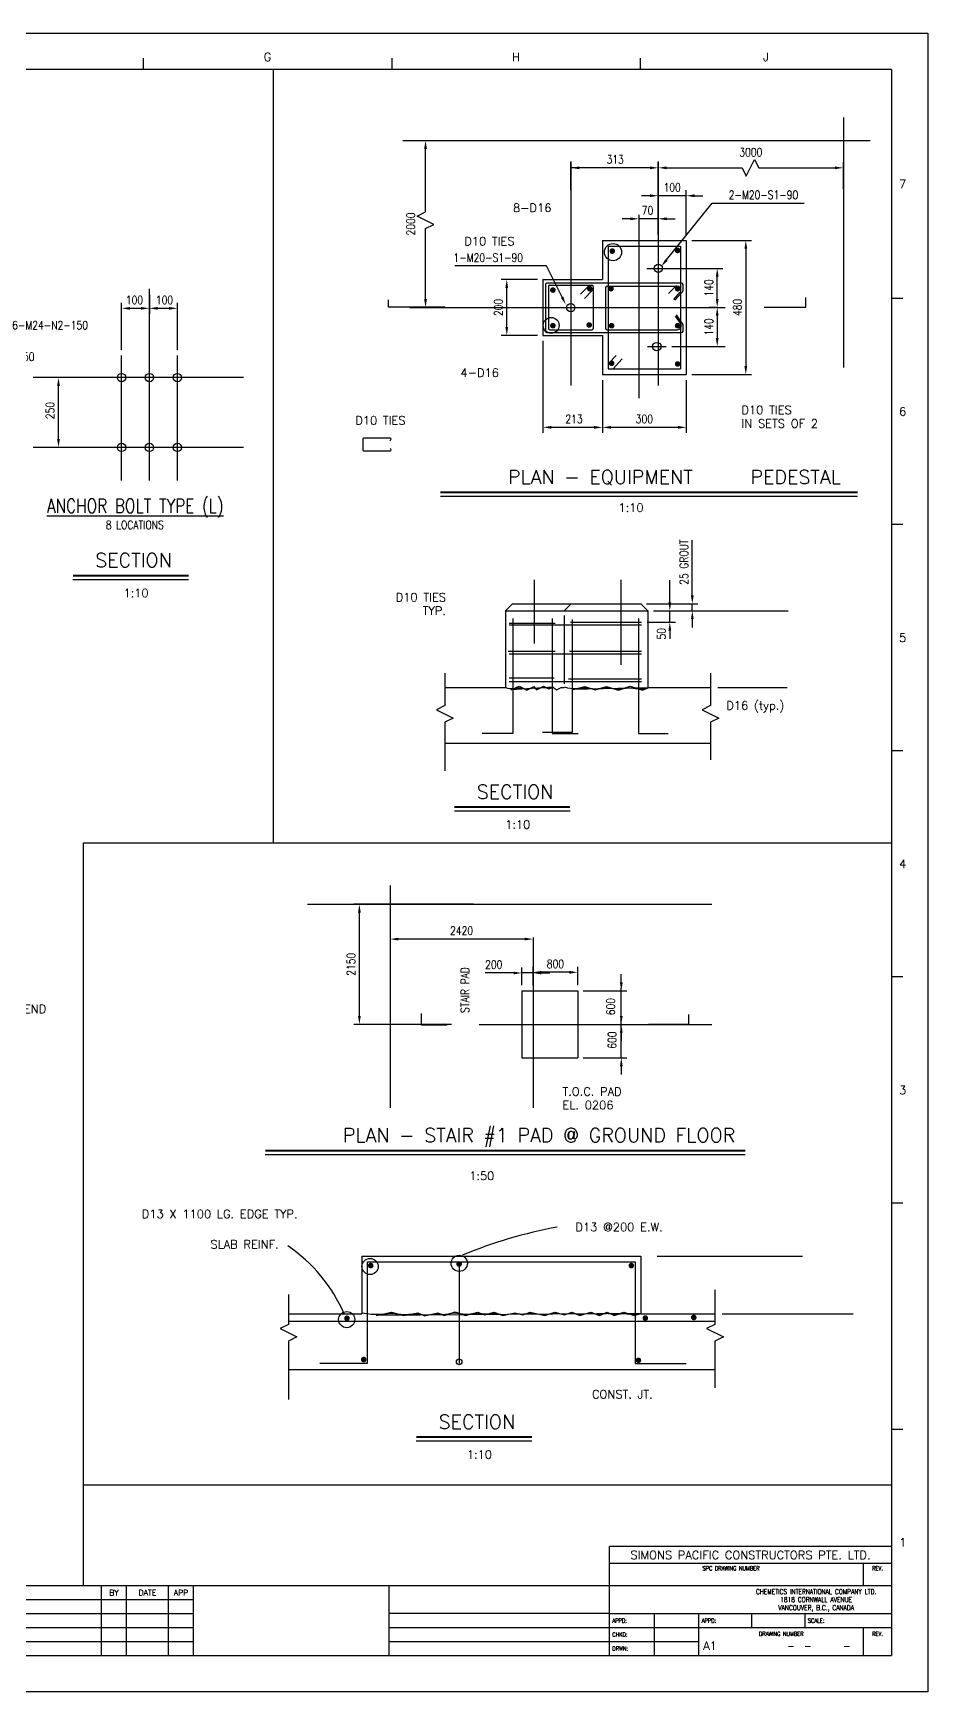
# Model space of a CAD drawing. Extents: x 0 to 42050, y 0 to 29700.
# Drawn here: x 26027 to 42050, y 0 to 29700 of the extents above; entities that cross this region are included whole.
import ezdxf
from ezdxf.enums import TextEntityAlignment as Align

# ---------------------------------------------------------------- set-up
doc = ezdxf.new("R2010")
doc.units = 0
doc.header["$LTSCALE"] = 500
doc.linetypes.add('CENTER', pattern=[0])
doc.linetypes.add('HIDDEN', pattern=[0])
for name, color, linetype in [('BORDER', 7, 'CONTINUOUS'), ('CLINE', 7, 'CENTER'), ('CONC', 1, 'CONTINUOUS'), ('CUTLINE', 7, 'CONTINUOUS'), ('DIM', 6, 'CONTINUOUS'), ('REBAR', 2, 'CONTINUOUS'), ('STREAMS', 7, 'CONTINUOUS'), ('TEXT', 7, 'CONTINUOUS'), ('TEXTM', 1, 'CONTINUOUS')]:
    doc.layers.add(name, color=color, linetype=linetype)
doc.styles.get("Standard").update_dxf_attribs({"font": 'romans', "width": 0.8})

msp = doc.modelspace()

# ---------------------------------------------------------------- linework, layer by layer
at = {"layer": 'BORDER', "color": 0}
for p, q in [((28000, 29250), (28000, 29050)), ((32450, 29250), (32450, 29050)), ((36900, 29250), (36900, 29050)), ((41400, 29050), (1300, 29050)), ((41400, 29050), (41400, 650)), ((41600, 24950), (41400, 24950)), ((41600, 20900), (41400, 20900)), ((41600, 16850), (41400, 16850)), ((41600, 12800), (41400, 12800)), ((41600, 8750), (41400, 8750)), ((41600, 4700), (41400, 4700)), ((36350, 650), (36350, 2600)), ((41400, 2600), (36350, 2600)), ((41400, 2300), (36350, 2300)), ((40900, 1900), (40900, 2300)), ((41400, 1900), (1300, 1900)), ((27250, 650), (27250, 1900)), ((27700, 650), (27700, 1900)), ((28450, 650), (28450, 1900)), ((28900, 650), (28900, 1900)), ((32400, 1900), (32400, 650)), ((28900, 1650), (1300, 1650)), ((1300, 1400), (28900, 1400)), ((36350, 1400), (32400, 1400)), ((36350, 1400), (41400, 1400)), ((37150, 1400), (37150, 650)), ((37950, 1150), (37950, 1400)), ((38900, 1150), (38900, 1400)), ((39850, 1400), (39850, 1150)), ((1300, 1150), (28900, 1150)), ((1300, 900), (28900, 900)), ((32400, 1150), (37950, 1150)), ((32400, 900), (37950, 900)), ((37950, 1150), (41400, 1150)), ((37950, 650), (37950, 1150)), ((40900, 650), (40900, 1150)), ((1300, 650), (41400, 650))]:
    msp.add_line(p, q, dxfattribs=at)
at = {"layer": 'BORDER', "color": 0, "const_width": 37.5}
for points in [[(40792, 21478), (33322, 21478)], [(28810, 19988), (26739, 19988)], [(35644, 15842), (33573, 15842)], [(38781, 9690), (30184, 9690)], [(34960, 4561), (32889, 4561)]]:
    msp.add_lwpolyline(points, dxfattribs=at)
at = {"layer": 'BORDER', "color": 0}
for points in [[(40792, 21403), (33322, 21403)], [(28810, 19913), (26739, 19913)], [(35644, 15767), (33573, 15767)], [(38781, 9615), (30184, 9615)], [(34960, 4486), (32889, 4486)]]:
    msp.add_lwpolyline(points, dxfattribs=at)
at = {"layer": 'CLINE', "color": 0}
for p, q in [((40537, 28190), (40537, 23715)), ((32645, 27777), (41015, 27777)), ((35658, 27402), (35658, 23394)), ((37223, 27402), (37223, 23394)), ((35658, 27204), (35658, 23894)), ((36873, 26449), (36873, 23163)), ((37017, 25489), (37391, 25489)), ((28110, 21693), (28110, 25123)), ((32773, 24789), (38423, 24789)), ((37030, 24089), (37365, 24089)), ((27610, 21693), (27610, 23929)), ((28610, 21693), (28610, 23929)), ((29797, 23533), (26029, 23533)), ((29797, 22283), (26029, 22283)), ((35000, 19909), (35000, 18773)), ((36550, 19909), (36550, 18388)), ((32420, 14436), (32420, 10460)), ((30942, 14102), (38184, 14102)), ((34980, 13506), (34980, 10460)), ((34014, 11952), (38184, 11952))]:
    msp.add_line(p, q, dxfattribs=at)
at = {"layer": 'CONC', "color": 0}
for p, q in [((36223, 25989), (36223, 25289)), ((36223, 25989), (37723, 25989)), ((37723, 25989), (37723, 23589)), ((35158, 25289), (35158, 24289)), ((35158, 25289), (36223, 25289)), ((35158, 24289), (36223, 24289)), ((36223, 24289), (36223, 23589)), ((36223, 23589), (37723, 23589)), ((34485, 19359), (34610, 19484)), ((34485, 19359), (37035, 19359)), ((34485, 19359), (34485, 17984)), ((34610, 19484), (36910, 19484)), ((35535, 19359), (35660, 19484)), ((37035, 19359), (36910, 19484)), ((37035, 19359), (37035, 17984)), ((33399, 17984), (34485, 17984)), ((35485, 17984), (35535, 17984)), ((37035, 17984), (38159, 17984)), ((33399, 16984), (38159, 16984)), ((34780, 12552), (35780, 12552)), ((34780, 12552), (34780, 11352)), ((35780, 12552), (35780, 11352)), ((34780, 11352), (35780, 11352)), ((31911, 7800), (31911, 6770)), ((31911, 7800), (36911, 7800)), ((36911, 7800), (36911, 6770)), ((30601, 6770), (31911, 6770)), ((36911, 6770), (38238, 6770)), ((30601, 5770), (38238, 5770))]:
    msp.add_line(p, q, dxfattribs=at)
at = {"layer": 'CONC', "color": 0, "linetype": 'HIDDEN'}
msp.add_line((35535, 19272), (35535, 18050), dxfattribs=at)
at = {"layer": 'CONC', "color": 0}
for centre in [(37223, 25489), (35655, 24785), (37197, 24089), (27610, 23533), (28110, 23533), (28610, 23533), (27610, 22283), (28110, 22283), (28610, 22283)]:
    msp.add_circle(centre, 75, dxfattribs=at)
at = {"layer": 'CUTLINE', "color": 0}
msp.add_lwpolyline([(0, 0), (0, 29700), (42050, 29700), (42050, 0)], close=True, dxfattribs=at)
msp.add_lwpolyline([(0, 0), (0, 29700), (42050, 29700), (42050, 0)], close=True, dxfattribs=at)
at = {"layer": 'DIM', "color": 0}
for p, q in [((32826, 27777), (32954, 27777)), ((35658, 26889), (35658, 27389)), ((37223, 26089), (37223, 27389)), ((40537, 26910), (40537, 27389)), ((37073, 27289), (35658, 27289)), ((37073, 26789), (36923, 26789)), ((37223, 26089), (37223, 26889)), ((37723, 26789), (37223, 26789)), ((37723, 26089), (37723, 26889)), ((37873, 26789), (38023, 26789)), ((37369, 25639), (38189, 26655)), ((38189, 26655), (38434, 26655)), ((38434, 26655), (39833, 26655)), ((36723, 26376), (36573, 26376)), ((37223, 26376), (36873, 26376)), ((37373, 26376), (37523, 26376)), ((37823, 25989), (38890, 25989)), ((38790, 25839), (38790, 23739)), ((35221, 25531), (33581, 25531)), ((35058, 25289), (34409, 25289)), ((35499, 24974), (35221, 25531)), ((37117, 25489), (38378, 25489)), ((38278, 24939), (38278, 25339)), ((28110, 25023), (28110, 24673)), ((28110, 25023), (28110, 24673)), ((34509, 24439), (34509, 25139)), ((27610, 24029), (27610, 24873)), ((27760, 24773), (27960, 24773)), ((28260, 24773), (28460, 24773)), ((28610, 24029), (28610, 24873)), ((32826, 24789), (32954, 24789)), ((38278, 24789), (38133, 24789)), ((38278, 24789), (38178, 24789)), ((38278, 24639), (38278, 24239)), ((35058, 24289), (34409, 24289)), ((35158, 24189), (35158, 22542)), ((37465, 24089), (38423, 24089)), ((36223, 23489), (36223, 22542)), ((37723, 23489), (37723, 22542)), ((37823, 23589), (38890, 23589)), ((26481, 22433), (26481, 23383)), ((36073, 22642), (35308, 22642)), ((37573, 22642), (36373, 22642)), ((37832, 19784), (37832, 20623)), ((37429, 19659), (37429, 19903)), ((37429, 19509), (37429, 19659)), ((37832, 19634), (37832, 19784)), ((37010, 19484), (37932, 19484)), ((37135, 19359), (37932, 19359)), ((37135, 19359), (37529, 19359)), ((37282, 19359), (39551, 19359)), ((37429, 19153), (37429, 19359)), ((37832, 19359), (37832, 19484)), ((37021, 19153), (37529, 19153)), ((37832, 19209), (37832, 19059)), ((37429, 19003), (37429, 18853)), ((38290, 17984), (39533, 17984)), ((33914, 14102), (31770, 14102)), ((31870, 12102), (31870, 13952)), ((32420, 13406), (32420, 13379)), ((34830, 13479), (32570, 13479)), ((34980, 13406), (34980, 13379)), ((34480, 12872), (34121, 12872)), ((34630, 12872), (34480, 12872)), ((34780, 12652), (34780, 12972)), ((34980, 12872), (34780, 12872)), ((34980, 12652), (34980, 12984)), ((34980, 12652), (34980, 12972)), ((35630, 12884), (35130, 12884)), ((35130, 12872), (35280, 12872)), ((35780, 12652), (35780, 12984)), ((36560, 12702), (36560, 12852)), ((35880, 12552), (36660, 12552)), ((36560, 12252), (36560, 12605)), ((36560, 11952), (36560, 12552)), ((36560, 12102), (36560, 12252)), ((33519, 11952), (31770, 11952)), ((35880, 11952), (36660, 11952)), ((36295, 11952), (36660, 11952)), ((36560, 11352), (36560, 11952)), ((36560, 11802), (36560, 11652)), ((35880, 11352), (36660, 11352)), ((36560, 11202), (36560, 11052)), ((37205, 7800), (39806, 7800))]:
    msp.add_line(p, q, dxfattribs=at)
for points in [[(33054, 24939), (33054, 26201), (33054, 26201), (33204, 26276), (32904, 26426), (33054, 26501), (33054, 26501), (33054, 27627)], [(37373, 27289), (38722, 27289), (38722, 27289), (38797, 27139), (38947, 27439), (39022, 27289), (39022, 27289), (40387, 27289)], [(33399, 18242), (33399, 17662), (33249, 17586), (33549, 17436), (33399, 17362), (33399, 16490)], [(38159, 18242), (38159, 17662), (38009, 17586), (38309, 17436), (38159, 17362), (38159, 16691)], [(34485, 17984), (34485, 17984), (34523, 17972), (34558, 17965), (34590, 17963), (34620, 17965), (34647, 17968), (34673, 17973), (34697, 17977), (34719, 17980), (34741, 17980), (34761, 17978), (34779, 17975), (34798, 17970), (34815, 17966), (34832, 17962), (34849, 17958), (34865, 17957), (34881, 17957), (34897, 17959), (34912, 17963), (34927, 17967), (34942, 17971), (34955, 17975), (34968, 17978), (34979, 17979), (34990, 17979), (34999, 17977), (35008, 17974), (35017, 17971), (35026, 17968), (35035, 17965), (35044, 17963), (35055, 17963), (35066, 17964), (35079, 17967), (35092, 17971), (35107, 17975), (35122, 17979), (35138, 17982), (35154, 17985), (35170, 17985), (35187, 17984), (35204, 17981), (35222, 17978), (35242, 17975), (35263, 17974), (35287, 17976), (35314, 17982), (35343, 17992), (34590, 17942), (34733, 18009), (34866, 17933), (34992, 18000), (35042, 17942), (35168, 18009), (35260, 17958), (35343, 17992)], [(35343, 17992), (35402, 17942), (35485, 17984)], [(35543, 17993), (35543, 17993), (35599, 17980), (35650, 17972), (35697, 17968), (35741, 17968), (35782, 17970), (35819, 17973), (35854, 17976), (35886, 17978), (35917, 17978), (35945, 17976), (35972, 17974), (35998, 17971), (36023, 17967), (36047, 17964), (36072, 17962), (36096, 17961), (36120, 17962), (36145, 17964), (36170, 17967), (36195, 17971), (36221, 17974), (36246, 17977), (36272, 17979), (36298, 17979), (36324, 17978), (36350, 17975), (36377, 17971), (36403, 17967), (36430, 17963), (36456, 17960), (36483, 17958), (36509, 17957), (36536, 17959), (36562, 17962), (36590, 17965), (36617, 17970), (36646, 17973), (36676, 17976), (36708, 17978), (36741, 17977), (36775, 17973), (36812, 17968), (36849, 17963), (36887, 17959), (36926, 17957), (36965, 17958), (37004, 17965), (37043, 17978), (35697, 17949), (35909, 18000), (36092, 17942), (36297, 18000), (36509, 17934), (36721, 18007), (36941, 17934), (37043, 17978)], [(38238, 7198), (38238, 6578), (38088, 6504), (38388, 6354), (38238, 6278), (38238, 5441)], [(30602, 7117), (30602, 6578), (30452, 6504), (30752, 6354), (30602, 6278), (30602, 5234)], [(31908, 6785), (31908, 6785), (32001, 6772), (32083, 6764), (32155, 6761), (32219, 6761), (32275, 6763), (32326, 6767), (32371, 6770), (32412, 6773), (32450, 6774), (32485, 6773), (32519, 6771), (32550, 6768), (32581, 6764), (32610, 6761), (32639, 6759), (32668, 6758), (32698, 6758), (32728, 6759), (32758, 6761), (32787, 6763), (32815, 6765), (32843, 6767), (32869, 6768), (32893, 6768), (32915, 6767), (32936, 6765), (32956, 6761), (32975, 6758), (32994, 6754), (33013, 6751), (33033, 6749), (33055, 6748), (33079, 6749), (33103, 6751), (33129, 6754), (33155, 6758), (33181, 6761), (33207, 6765), (33231, 6767), (33254, 6768), (33275, 6768), (33295, 6767), (33313, 6765), (33330, 6763), (33347, 6761), (33364, 6759), (33382, 6759), (33400, 6759), (33420, 6761), (33441, 6765), (33463, 6769), (33486, 6774), (33509, 6778), (33533, 6782), (33557, 6784), (33581, 6785), (33605, 6784), (33629, 6782), (33653, 6778), (33676, 6774), (33700, 6770), (33725, 6766), (33749, 6763), (33774, 6761), (33800, 6761), (33826, 6763), (33852, 6766), (33877, 6769), (33902, 6772), (33926, 6776), (33950, 6778), (33972, 6780), (33992, 6779), (34012, 6778), (34030, 6776), (34048, 6774), (34065, 6771), (34082, 6769), (34100, 6767), (34118, 6767), (34137, 6767), (34156, 6769), (34177, 6771), (34197, 6774), (34218, 6776), (34239, 6778), (34260, 6779), (34280, 6780), (34301, 6778), (34321, 6776), (34341, 6772), (34361, 6768), (34382, 6765), (34403, 6761), (34425, 6759), (34448, 6758), (34472, 6758), (34496, 6759), (34521, 6761), (34546, 6763), (34571, 6766), (34596, 6769), (34620, 6771), (34643, 6772), (34665, 6772), (34686, 6772), (34706, 6770), (34725, 6768), (34744, 6767), (34762, 6765), (34779, 6765), (34796, 6765), (34813, 6766), (34831, 6768), (34848, 6771), (34867, 6774), (34886, 6776), (34906, 6778), (34928, 6779), (34952, 6780), (34977, 6778), (35005, 6776), (35033, 6772), (35062, 6769), (35092, 6765), (35121, 6762), (35150, 6760), (35178, 6759), (35205, 6760), (35231, 6762), (35255, 6765), (35279, 6769), (35302, 6772), (35324, 6776), (35346, 6778), (35368, 6780), (35390, 6779), (35412, 6778), (35433, 6776), (35455, 6774), (35476, 6771), (35496, 6769), (35516, 6767), (35536, 6767), (35554, 6767), (35573, 6769), (35590, 6771), (35608, 6774), (35625, 6776), (35642, 6778), (35659, 6779), (35676, 6780), (35693, 6778), (35711, 6776), (35729, 6772), (35747, 6769), (35766, 6765), (35785, 6762), (35805, 6760), (35826, 6759), (35848, 6760), (35870, 6762), (35893, 6765), (35916, 6768), (35939, 6772), (35962, 6775), (35984, 6777), (36007, 6778), (36028, 6777), (36049, 6775), (36069, 6772), (36089, 6768), (36109, 6765), (36128, 6762), (36147, 6760), (36165, 6759), (36184, 6760), (36202, 6762), (36220, 6765), (36238, 6768), (36255, 6772), (36273, 6775), (36290, 6777), (36306, 6778), (36322, 6777), (36339, 6775), (36355, 6772), (36371, 6768), (36387, 6765), (36404, 6762), (36421, 6760), (36439, 6759), (36458, 6760), (36478, 6762), (36499, 6765), (36521, 6768), (36544, 6771), (36569, 6773), (36595, 6774), (36622, 6773), (36652, 6770), (36682, 6767), (36715, 6763), (36750, 6759), (36787, 6758), (36826, 6759), (36868, 6764), (36912, 6774), (32170, 6741), (32444, 6796), (32663, 6741), (32915, 6785), (33035, 6730), (33276, 6785), (33386, 6741), (33583, 6807), (33769, 6741), (33988, 6796), (34109, 6752), (34284, 6796), (34437, 6741), (34656, 6785), (34798, 6752), (34930, 6796), (35193, 6741), (35368, 6796), (35543, 6752), (35674, 6796), (35817, 6741), (36014, 6796), (36167, 6741), (36310, 6796), (36430, 6741), (36605, 6796), (36791, 6741), (36912, 6774)]]:
    msp.add_lwpolyline(points, dxfattribs=at)
for points in [[(36353, 25851, 0, 50, 0), (36259, 25968, 0, 0, 0), (35872, 26453, 0, 0, 0.316964), (35459, 26573, 0, 0, -1.40122)], [(35620, 25167, 0, 50, 0), (35530, 25287, 0, 0, 0), (35155, 25786, 0, 0, 0.283295), (34674, 25975, 0, 0, -0.172325)], [(27548, 23574, 0, 50, 0), (27508, 23718, 0, 0, 0), (27321, 24381, 0, 0, 0.369546), (27227, 24444, 0, 0, 16.628047)], [(35119, 24445, 0, 50, 0), (34972, 24475, 0, 0, 0), (34621, 24548, 0, 0, 0.598788), (34277, 24136, 0, 0, 0.20377), (34535, 23878, 0, 0, -0.777924), (34500, 23620, 0, 0, 17.572532)], [(37377, 24428, 0, 50, 0), (37472, 24313, 0, 0, 0), (37618, 24136, 0, 0, 0.31508), (38116, 23998, 0, 0, -0.644742), (38512, 23586, 0, 0, 0.003802), (38391, 23276, 0, 0, 0.497604), (38563, 23001, 0, 0, 13.033297)], [(35523, 24329, 0, 50, 0), (35430, 24211, 0, 0, 0), (34094, 22536, 0, 0, -0.526321), (33348, 22589, 0, 0, 0.42219), (32771, 22731, 0, 0, 5.028339)], [(26481, 23533, 0, 50, 0), (26481, 23683, 0, 0, 0), (26481, 23893, 0, 0, 0), (26179, 23893, 0, 0, 0)], [(34861, 18637, 0, 50, 0), (34749, 18737, 0, 0, 0), (34345, 19101, 0, 0, 0.080042), (33571, 19600, 0, 0, -4.774798)], [(37465, 17231, 0, 50, 0), (37609, 17274, 0, 0, 0), (37929, 17368, 0, 0, 0.199949), (38290, 17661, 0, 0, -0.597046)], [(35402, 11676, 0, 0, -0.57735), (35344, 11628, 0, 0, 0.57735), (35286, 11580, 0, 0, -0.57735), (35344, 11628, 0, 50, 0), (35440, 11512, 0, 0, 0), (35601, 11317, 0, 0, -0.678683), (35438, 11020, 0, 0, 0.845754), (35357, 10749, 0, 0, 94.501159)], [(32050, 7643, 0, 50, 0), (31956, 7760, 0, 0, 0), (31504, 8322, 0, 0, 0.26308), (30914, 8557, 0, 0, 14.742228)], [(34823, 7702, 0, 50, 0), (34904, 7828, 0, 0, 0), (35089, 8115, 0, 0, -0.313061), (35590, 8322, 0, 0, -9.267316)], [(31032, 6655, 0, 50, 0), (31009, 6803, 0, 0, 0), (30914, 7407, 0, 0, 0.180085), (30574, 8012, 0, 0, 0.189156)], [(34528, 6773, 0, 50, 0), (34624, 6658, 0, 0, 0), (35605, 5490, 0, 0, 0.175753), (35885, 5328, 0, 0, 76.635851)]]:
    msp.add_lwpolyline(points, format="xyseb", dxfattribs=at)
for centre, radius in [((36412, 25780), 154), ((35305, 24467), 142), ((32061, 7616), 145), ((33658, 7673), 145), ((31643, 6665), 145)]:
    msp.add_circle(centre, radius, dxfattribs=at)
for centre, radius, start, end in [((36934, 67), 8393, 100.4401, 112.5364), ((29045, 5681), 2772, 23.1173, 56.1871)]:
    msp.add_arc(centre, radius, start, end, dxfattribs=at)
for points in [[(33029, 27627), (33079, 27627), (33054, 27777)], [(35808, 27314), (35808, 27264), (35658, 27289)], [(37073, 27314), (37073, 27264), (37223, 27289)], [(37373, 27314), (37373, 27264), (37223, 27289)], [(40387, 27314), (40387, 27264), (40537, 27289)], [(37073, 26814), (37073, 26764), (37223, 26789)], [(37873, 26814), (37873, 26764), (37723, 26789)], [(36723, 26401), (36723, 26351), (36873, 26376)], [(37373, 26401), (37373, 26351), (37223, 26376)], [(38765, 25839), (38815, 25839), (38790, 25989)], [(37389, 25623), (37350, 25654), (37275, 25522)], [(34484, 25139), (34534, 25139), (34509, 25289)], [(38253, 25339), (38303, 25339), (38278, 25489)], [(35477, 24963), (35522, 24985), (35566, 24840)], [(27760, 24798), (27760, 24748), (27610, 24773)], [(27960, 24798), (27960, 24748), (28110, 24773)], [(28260, 24798), (28260, 24748), (28110, 24773)], [(28460, 24798), (28460, 24748), (28610, 24773)], [(33029, 24939), (33079, 24939), (33054, 24789)], [(38253, 24939), (38303, 24939), (38278, 24789)], [(38253, 24639), (38303, 24639), (38278, 24789)], [(34484, 24439), (34534, 24439), (34509, 24289)], [(38253, 24239), (38303, 24239), (38278, 24089)], [(26456, 23383), (26506, 23383), (26481, 23533)], [(38765, 23739), (38815, 23739), (38790, 23589)], [(35308, 22667), (35308, 22617), (35158, 22642)], [(36073, 22667), (36073, 22617), (36223, 22642)], [(36373, 22667), (36373, 22617), (36223, 22642)], [(37573, 22667), (37573, 22617), (37723, 22642)], [(26456, 22433), (26506, 22433), (26481, 22283)], [(37807, 19634), (37857, 19634), (37832, 19484)], [(37404, 19509), (37454, 19509), (37429, 19359)], [(37807, 19209), (37857, 19209), (37832, 19359)], [(37404, 19003), (37454, 19003), (37429, 19153)], [(31845, 13952), (31895, 13952), (31870, 14102)], [(32570, 13504), (32570, 13454), (32420, 13479)], [(34830, 13504), (34830, 13454), (34980, 13479)], [(34630, 12896), (34630, 12846), (34780, 12872)], [(35130, 12909), (35130, 12859), (34980, 12884)], [(35130, 12896), (35130, 12846), (34980, 12872)], [(35630, 12909), (35630, 12859), (35780, 12884)], [(36535, 12702), (36585, 12702), (36560, 12552)], [(31845, 12102), (31895, 12102), (31870, 11952)], [(36535, 12102), (36585, 12102), (36560, 11952)], [(36535, 11802), (36585, 11802), (36560, 11952)], [(36535, 11202), (36585, 11202), (36560, 11352)]]:
    msp.add_solid(points, dxfattribs=at)
at = {"layer": 'REBAR', "color": 0}
for p, q in [((30329, 15203), (30329, 29050)), ((36323, 25889), (37623, 25889)), ((36323, 25889), (36323, 23689)), ((37623, 25889), (37623, 23689)), ((35201, 25199), (35201, 24365)), ((37641, 25224), (35226, 25224)), ((35258, 25164), (35258, 24414)), ((35283, 25189), (36033, 25189)), ((35831, 25029), (35973, 25171)), ((35902, 24947), (36044, 25100)), ((35973, 25171), (35973, 25171)), ((36044, 25100), (36044, 25100)), ((36058, 25164), (36058, 24414)), ((36280, 25146), (36280, 24414)), ((36305, 25171), (37605, 25171)), ((37404, 25041), (37546, 25183)), ((37499, 24934), (37617, 25064)), ((37517, 24917), (37660, 25074)), ((37666, 25091), (37666, 25199)), ((37661, 24491), (37546, 24654)), ((35283, 24389), (36033, 24389)), ((36305, 24389), (37558, 24389)), ((37619, 24507), (37530, 24634)), ((37666, 24365), (37666, 24476)), ((35226, 24340), (37641, 24340)), ((36340, 23789), (36470, 23930)), ((36411, 23682), (36577, 23871)), ((36323, 23689), (37623, 23689)), ((34551, 19136), (35377, 19136)), ((34551, 19103), (36921, 19103)), ((34620, 19222), (34620, 17159)), ((35325, 19222), (35325, 17159)), ((35648, 19153), (36921, 19153)), ((35683, 19204), (35683, 17176)), ((36869, 19222), (36869, 17159)), ((34534, 18637), (35377, 18637)), ((34551, 18587), (36921, 18587)), ((35631, 18637), (36921, 18637)), ((34551, 18156), (35359, 18156)), ((35614, 18139), (36921, 18139)), ((34551, 18089), (36921, 18089)), ((34620, 17159), (34070, 17159)), ((35683, 17176), (35150, 17176)), ((35325, 17159), (35789, 17159)), ((36869, 17159), (37402, 17159)), ((26929, 1900), (26929, 15203)), ((26929, 15203), (41400, 15203)), ((32011, 7700), (36811, 7700)), ((32011, 7700), (32011, 5880)), ((36811, 7700), (36811, 5880)), ((30600, 6636), (38236, 6636)), ((32011, 5880), (31161, 5880)), ((36811, 5880), (37722, 5880)), ((26929, 3707), (41400, 3707))]:
    msp.add_line(p, q, dxfattribs=at)
at = {"layer": 'REBAR', "color": 0, "linetype": 'HIDDEN'}
msp.add_line((33656, 7702), (33656, 5880), dxfattribs=at)
at = {"layer": 'REBAR', "color": 0}
for points, const_width in [([(36374, 25797, 1), (36424, 25797, 1)], 50), ([(37544, 25809, 1), (37594, 25809, 1)], 50), ([(35310, 25100, 1), (35360, 25100, 1)], 50), ([(35972, 25124, 1), (36022, 25124, 1)], 50), ([(36351, 25124, 1), (36401, 25124, 1)], 50), ([(37544, 25124, 1), (37594, 25124, 1)], 50), ([(35310, 24462, 1), (35360, 24462, 1)], 50), ([(35960, 24474, 1), (36010, 24474, 1)], 50), ([(36362, 24462, 1), (36412, 24462, 1)], 50), ([(37544, 24462, 1), (37594, 24462, 1)], 50), ([(36362, 23789, 1), (36412, 23789, 1)], 50), ([(37544, 23777, 1), (37594, 23777, 1)], 50), ([(32047, 7632, 1), (32097, 7632, 1)], 49.8), ([(33631, 7660, 1), (33681, 7660, 1)], 49.8), ([(36715, 7632, 1), (36765, 7632, 1)], 49.8), ([(31622, 6689, 1), (31672, 6689, 1)], 49.8), ([(36966, 6692, 1), (37016, 6692, 1)], 49.8), ([(37833, 6703, 1), (37883, 6703, 1)], 49.8), ([(31921, 5950, 1), (31971, 5950, 1)], 49.8), ([(36842, 5936, 1), (36892, 5936, 1)], 49.8)]:
    msp.add_lwpolyline(points, format="xyb", close=True, dxfattribs=dict(at, const_width=const_width))
msp.add_circle((33656, 5908), 50, dxfattribs=at)
for centre, radius, start, end in [((35226, 25199), 25, 90, 180), ((35283, 25164), 25, 90, 180), ((36033, 25164), 25, 0, 90), ((36305, 25146), 25, 90, 180), ((37641, 25199), 25, 0, 90), ((37641, 25091), 25, 317.7702, 0), ((35226, 24365), 25, 180, 270), ((35283, 24414), 25, 180, 270), ((36033, 24414), 25, 270, 0), ((36280, 24453), 0.25, 180, 270), ((36305, 24414), 25, 180, 270), ((37558, 24464), 75, 270, 35.2279), ((37641, 24365), 25, 270, 0), ((37641, 24476), 25, 360, 35.2279)]:
    msp.add_arc(centre, radius, start, end, dxfattribs=at)
at = {"layer": 'TEXT', "color": 0}
for p, q in [((31931, 22434), (31931, 22236)), ((32421, 22449), (31946, 22449)), ((32419, 22402), (32434, 22425)), ((31946, 22221), (32421, 22221)), ((32419, 22267), (32434, 22244)), ((38367, 6770), (40710, 6770))]:
    msp.add_line(p, q, dxfattribs=at)
for centre, start, end in [((31946, 22434), 90, 180), ((32421, 22434), 326.2217, 90), ((31946, 22236), 180, 270), ((32421, 22236), 270, 33.7783)]:
    msp.add_arc(centre, 15, start, end, dxfattribs=at)
at = {"layer": 'TEXTM', "color": 0}
for points in [[(39117, 24792), (39863, 24792), (39863, 24968)], [(33399, 24792), (32390, 24792), (32390, 24924)], [(33439, 11937), (32983, 11937), (32983, 12146)], [(33401, 11956), (33021, 11937)], [(37050, 11956), (37772, 11956), (37772, 12127)]]:
    msp.add_lwpolyline(points, dxfattribs=at)

# ---------------------------------------------------------------- texts
at = {"layer": 'BORDER', "color": 0}
for s, height, p in [('G', 150, (30225, 29200)), ('H', 150, (34675, 29200)), ('J', 150, (39150, 29200)), ('7', 150, (41600, 26925)), ('6', 150, (41600, 22850)), ('5', 150, (41600, 18800)), ('4', 150, (41600, 14750)), ('3', 150, (41600, 10700)), ('1', 150, (41600, 2600)), ('BY', 100, (27475, 1725)), ('DATE', 100, (28075, 1725)), ('APP', 100, (28675, 1725)), ('A1', 150, (38150, 750))]:
    msp.add_text(s, height=height, dxfattribs=at).set_placement(p, align=Align.CENTER)
for s, p in [('PLAN - EQUIPMENT    PEDESTAL', (40492, 21553)), ('SECTION', (28510, 20063)), ('SECTION', (35344, 15917)), ('PLAN - STAIR #1 PAD @ GROUND FLOOR', (38602, 9765)), ('SECTION', (34660, 4636))]:
    msp.add_text(s, height=250, dxfattribs=at).set_placement(p, align=Align.BOTTOM_RIGHT)
for s, p in [('1:10', (36959, 21279)), ('1:10', (28096, 19751)), ('1:10', (34930, 15605)), ('1:50', (34286, 9315)), ('1:10', (34246, 4324))]:
    msp.add_text(s, height=150, dxfattribs=at).set_placement(p, align=Align.TOP_RIGHT)
for s, height, width, p in [('SPC DRAWING NUMBER', 75, 0.8, (38525, 2175)), ('REV.', 75, 0.8, (41150, 2175)), ('CHEMETICS INTERNATIONAL COMPANY LTD.', 87.5, 0.75, (40050, 1750)), ('VANCOUVER, B.C., CANADA', 87.5, 0.75, (40050, 1462)), ('1818 CORNWALL AVENUE', 87.5, 0.75, (40050, 1608)), ('DRAWING NUMBER', 75, 0.8, (39425, 1000)), ('REV.', 75, 0.8, (41150, 1000)), ('-', 150, 0.8, (39600, 750)), ('-', 150, 0.8, (39900, 750)), ('-', 150, 0.8, (40600, 750))]:
    msp.add_text(s, height=height, dxfattribs=dict(at, width=width)).set_placement(p, align=Align.CENTER)
at = {"layer": 'BORDER', "color": 0, "width": 0.8}
for s, p in [('APPD:', (36400, 1238)), ('APPD:', (38000, 1238)), ('SCALE:', (39900, 1238)), ('CHKD:', (36400, 988)), ('DRWN:', (36400, 738))]:
    msp.add_text(s, height=75, dxfattribs=at).set_placement(p)
at = {"layer": 'DIM', "color": 0, "width": 0.8}
for s, p in [('3000', (38880, 27568)), ('313', (36451, 27439)), ('100', (27842, 24923)), ('100', (28380, 24923)), ('213', (35713, 22792))]:
    msp.add_text(s, height=150, dxfattribs=at).set_placement(p, align=Align.MIDDLE)
for s, p in [('100', (37471, 26939)), ('70', (37030, 26526)), ('300', (36973, 22792)), ('2420', (33700, 13629)), ('200', (34276, 13022)), ('800', (35380, 13034))]:
    msp.add_text(s, height=150, dxfattribs=at).set_placement(p, align=Align.MIDDLE_CENTER)
for s, p in [('2-M20-S1-90', (38484, 26805)), ('1-M20-S1-90', (33555, 25681))]:
    msp.add_text(s, height=150, dxfattribs=at).set_placement(p, align=Align.MIDDLE_LEFT)
for s, p in [('2000', (32790, 26283)), ('140', (38128, 25139)), ('200', (34359, 24789)), ('480', (38640, 24789)), ('140', (38128, 24439)), ('25 GROUT', (37682, 20228)), ('50', (37279, 18946)), ('2150', (31720, 13027)), ('STAIR PAD', (33760, 12566)), ('600', (36369, 12269)), ('600', (36396, 11670))]:
    msp.add_text(s, height=150, rotation=90, dxfattribs=at).set_placement(p, align=Align.MIDDLE_CENTER)
msp.add_text('250', height=150, rotation=90, dxfattribs=at).set_placement((26331, 22942), align=Align.MIDDLE)
at = {"layer": 'STREAMS', "color": 0}
msp.add_text('SIMONS PACIFIC CONSTRUCTORS PTE. LTD.', height=150, dxfattribs=at).set_placement((38875, 2375), align=Align.CENTER)
at = {"layer": 'TEXT', "color": 0}
for s, p in [('8-D16', (35309, 26498)), ('D10 TIES', (34648, 25900)), ('D10 TIES', (32696, 22691)), ('D10 TIES', (33421, 19525)), ('TYP.', (33421, 19282)), ('D13 X 1100 LG. EDGE TYP.', (30764, 8482)), ('SLAB REINF.', (30424, 7937))]:
    msp.add_text(s, height=150, dxfattribs=at).set_placement(p, align=Align.RIGHT)
at = {"layer": 'TEXT', "color": 0, "width": 0.8}
for s, height, p in [('6-M24-N2-150', 150, (25651, 24396)), ('EL.3550', 150, (25403, 23831)), ('%%UANCHOR BOLT TYPE (L)', 250, (26273, 21109)), ('8 LOCATIONS', 150, (27329, 20819))]:
    msp.add_text(s, height=height, dxfattribs=at).set_placement(p)
at = {"layer": 'TEXT', "color": 0}
for s, p in [('4-D16', (33679, 23545)), ('D10 TIES', (38713, 22879)), ('IN SETS OF 2', (38713, 22636)), ('D16 (typ.)', (38440, 17586)), ("ADD'L EA. END", (24795, 12152)), ('T.O.C. PAD', (35507, 10674)), ('EL. 0206', (35507, 10431)), ('D13 @200 E.W.', (35740, 8247)), ('CONST. JT.', (36035, 5253))]:
    msp.add_text(s, height=150, dxfattribs=at).set_placement(p)

doc.saveas('drawing.dxf')
